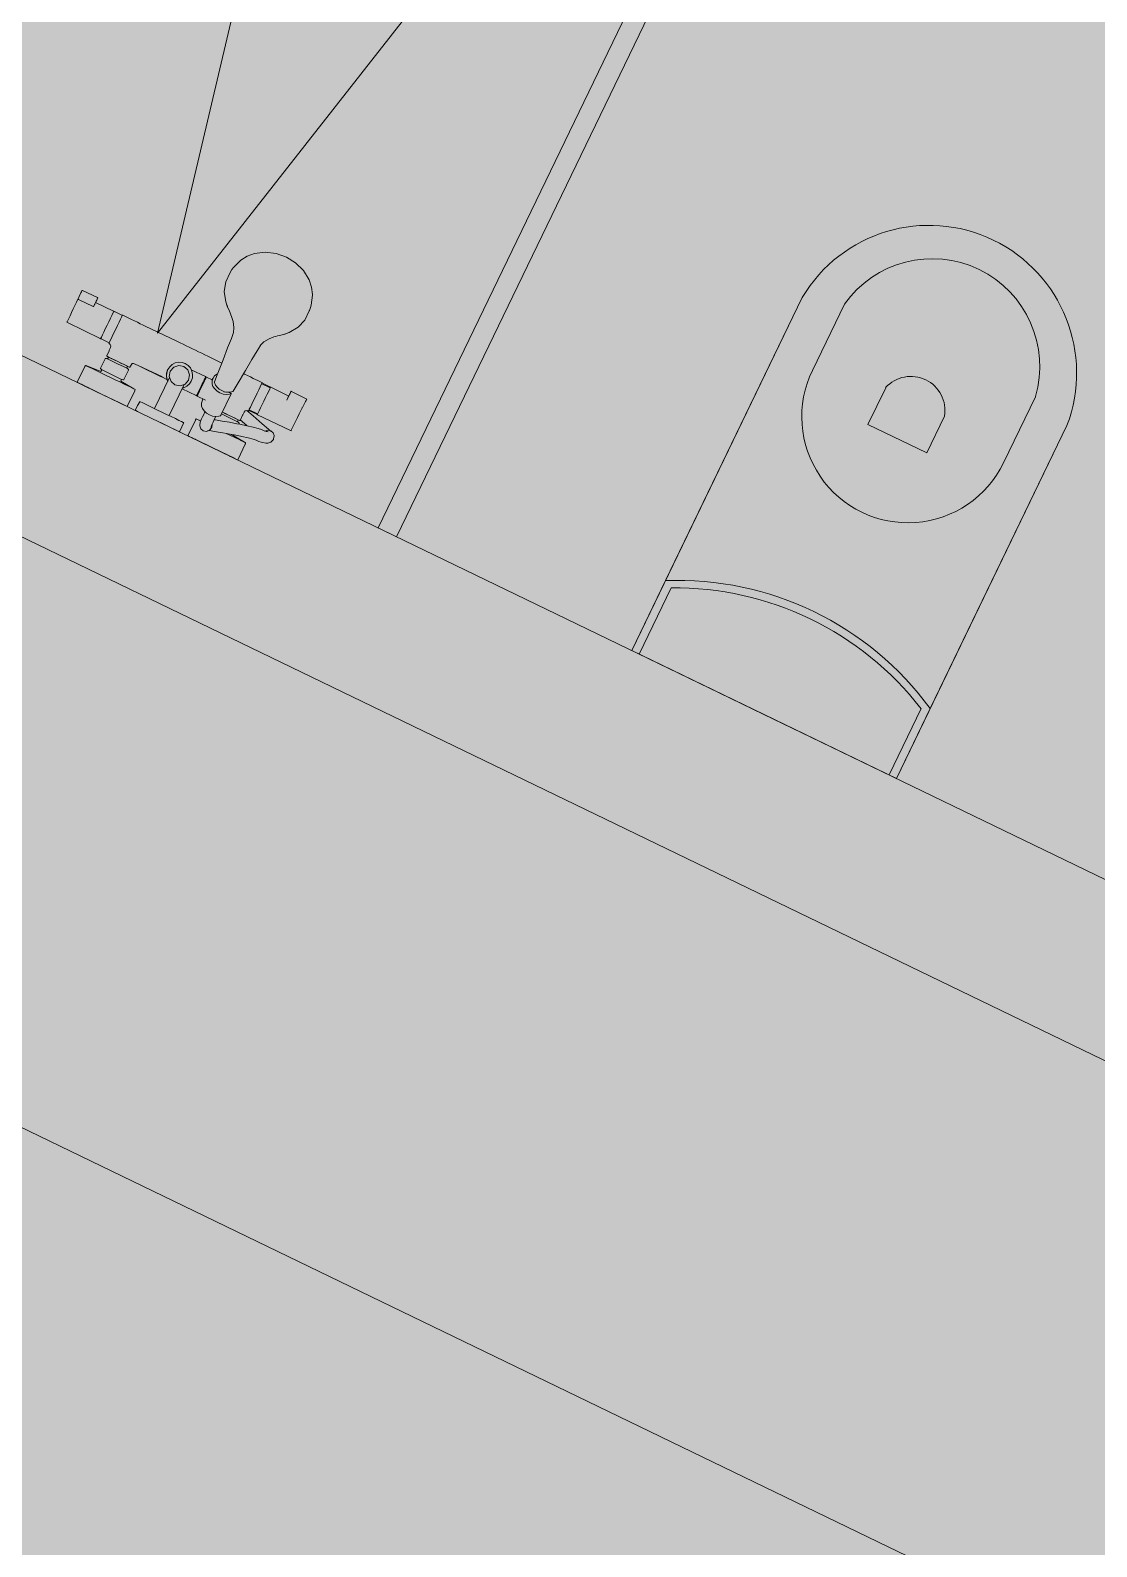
# Model space of a CAD drawing. Header units: metres. Extents: x -466 to 1322, y -1072 to 50.
# Drawn here: x 834.288 to 835.594, y -206.599 to -204.743 of the extents above; entities that cross this region are included whole.
import ezdxf

# ---------------------------------------------------------------- set-up
doc = ezdxf.new("R2010")
doc.units = ezdxf.units.M
doc.linetypes.add('B1 P BAJA$0$HIDDEN', pattern=[9.525, 6.35, -3.175])
doc.linetypes.add('HIDDEN', pattern=[9.525, 6.35, -3.175])
for name, color, linetype, lineweight in [('A - CANCEL', 2, 'Continuous', 0), ('A - Hatch muros', 4, 'Continuous', 0), ('A - PROY', 250, 'B1 P BAJA$0$HIDDEN', 0), ('A-ACCESORIOS DE BAÑO', 6, 'Continuous', 0), ('A-Fixt', 122, 'Continuous', 5), ('A-MUEBLES', 5, 'Continuous', 0), ('A-MURO INT', 4, 'Continuous', 0)]:
    doc.layers.add(name, color=color, linetype=linetype, lineweight=lineweight)
doc.layers.add('Hatch Interior', color=7, linetype='Continuous', lineweight=0, true_color=0xaf6350)

# ---------------------------------------------------------------- blocks, each defined once
blk = doc.blocks.new('teleducha planta')
at = {"layer": 'A-ACCESORIOS DE BAÑO'}
for p, q in [((-567.1938, 9.7194), (-567.1942, 9.6992)), ((-567.1933, 9.72), (-567.1938, 9.72)), ((-567.1938, 9.72), (-567.1938, 9.7194)), ((-567.1921, 9.72), (-567.1933, 9.72)), ((-567.1907, 9.72), (-567.1921, 9.72)), ((-567.1894, 9.72), (-567.1907, 9.72)), ((-567.1815, 9.7199), (-567.1894, 9.72)), ((-567.182, 9.7189), (-567.1821, 9.6991)), ((-567.1819, 9.7197), (-567.182, 9.7197)), ((-567.182, 9.7197), (-567.182, 9.7194)), ((-567.182, 9.7194), (-567.182, 9.7189)), ((-567.178, 9.7197), (-567.1819, 9.7197)), ((-567.1735, 9.7197), (-567.178, 9.7197)), ((-567.1687, 9.7197), (-567.1735, 9.7197)), ((-567.164, 9.7197), (-567.1687, 9.7197)), ((-567.1596, 9.7197), (-567.164, 9.7197)), ((-567.1559, 9.7197), (-567.1596, 9.7197)), ((-567.153, 9.7197), (-567.1559, 9.7197)), ((-567.153, 9.7197), (-567.1512, 9.7197)), ((-567.1506, 9.7197), (-567.1512, 9.7197)), ((-567.1506, 9.7189), (-567.1506, 9.7197)), ((-567.1504, 9.6741), (-567.1506, 9.7189)), ((-567.1942, 9.6992), (-567.1942, 9.6987)), ((-567.1936, 9.6987), (-567.1942, 9.6987)), ((-567.1924, 9.6987), (-567.1936, 9.6987)), ((-567.1931, 9.6986), (-567.1851, 9.6986)), ((-567.191, 9.6986), (-567.1924, 9.6987)), ((-567.1897, 9.6986), (-567.191, 9.6986)), ((-567.1817, 9.6986), (-567.1897, 9.6986)), ((-567.1875, 9.6986), (-567.1878, 9.6741)), ((-567.1853, 9.6986), (-567.1851, 9.6986)), ((-567.1851, 9.6986), (-567.1837, 9.6986)), ((-567.1878, 9.6741), (-567.1878, 9.6738)), ((-567.1871, 9.6738), (-567.1878, 9.6738)), ((-567.1878, 9.6738), (-567.1868, 9.6736)), ((-567.1868, 9.6736), (-567.1877, 9.6733)), ((-567.1877, 9.6733), (-567.1877, 9.673)), ((-567.1877, 9.6621), (-567.1877, 9.673)), ((-567.1853, 9.6738), (-567.1871, 9.6738)), ((-567.1822, 9.6738), (-567.1853, 9.6738)), ((-567.1782, 9.6738), (-567.1822, 9.6738)), ((-567.1736, 9.6738), (-567.1782, 9.6738)), ((-567.1687, 9.6738), (-567.1736, 9.6738)), ((-567.1639, 9.6738), (-567.1687, 9.6738)), ((-567.1594, 9.6738), (-567.1639, 9.6738)), ((-567.1557, 9.6738), (-567.1594, 9.6738)), ((-567.1527, 9.6738), (-567.1557, 9.6738)), ((-567.151, 9.6738), (-567.1527, 9.6738)), ((-567.1514, 9.6736), (-567.1504, 9.6738)), ((-567.1505, 9.6733), (-567.1514, 9.6736)), ((-567.1504, 9.6738), (-567.151, 9.6738)), ((-567.1505, 9.673), (-567.1505, 9.6733)), ((-567.1505, 9.6622), (-567.1505, 9.673)), ((-567.1504, 9.6738), (-567.1504, 9.6741)), ((-567.1132, 9.6743), (-567.1146, 9.6559)), ((-567.1131, 9.6759), (-567.1132, 9.6743)), ((-567.1119, 9.6764), (-567.1131, 9.6759)), ((-567.1131, 9.6752), (-567.1131, 9.6759)), ((-567.1131, 9.6733), (-567.1131, 9.6752)), ((-567.1131, 9.6702), (-567.1131, 9.6733)), ((-567.1113, 9.6764), (-567.1119, 9.6764)), ((-567.091, 9.6764), (-567.1113, 9.6764)), ((-567.09, 9.6764), (-567.091, 9.6764)), ((-567.09, 9.6757), (-567.09, 9.6764)), ((-567.09, 9.6764), (-567.09, 9.6753)), ((-567.09, 9.6757), (-567.09, 9.6764)), ((-567.09, 9.6739), (-567.09, 9.6757)), ((-567.09, 9.6747), (-567.09, 9.6757)), ((-567.09, 9.6753), (-567.09, 9.6747)), ((-567.09, 9.6707), (-567.09, 9.6739)), ((-567.09, 9.6737), (-567.09, 9.6727)), ((-567.09, 9.6705), (-567.09, 9.6737)), ((-567.09, 9.6727), (-567.09, 9.6424)), ((-567.09, 9.6665), (-567.09, 9.6707)), ((-567.09, 9.6697), (-567.09, 9.6705)), ((-567.1882, 9.6622), (-567.1882, 9.6619)), ((-567.1875, 9.6622), (-567.1882, 9.6622)), ((-567.1882, 9.6619), (-567.1882, 9.6562)), ((-567.1882, 9.6562), (-567.1882, 9.6501)), ((-567.1856, 9.6622), (-567.1875, 9.6622)), ((-567.1826, 9.6622), (-567.1856, 9.6622)), ((-567.1786, 9.6622), (-567.1826, 9.6622)), ((-567.174, 9.6622), (-567.1786, 9.6622)), ((-567.1691, 9.6622), (-567.174, 9.6622)), ((-567.1639, 9.6622), (-567.1691, 9.6622)), ((-567.159, 9.6622), (-567.1639, 9.6622)), ((-567.155, 9.6622), (-567.159, 9.6622)), ((-567.152, 9.6622), (-567.155, 9.6622)), ((-567.1503, 9.6622), (-567.152, 9.6622)), ((-567.15, 9.6622), (-567.1503, 9.6622)), ((-567.1499, 9.6619), (-567.15, 9.6622)), ((-567.1494, 9.6602), (-567.1499, 9.6619)), ((-567.1481, 9.6585), (-567.1494, 9.6602)), ((-567.1462, 9.658), (-567.1481, 9.6585)), ((-567.1443, 9.658), (-567.1462, 9.658)), ((-567.1424, 9.658), (-567.1443, 9.658)), ((-567.1418, 9.6579), (-567.1424, 9.658)), ((-567.1348, 9.6579), (-567.1418, 9.6579)), ((-567.1345, 9.6579), (-567.1348, 9.6579)), ((-567.1345, 9.6579), (-567.1345, 9.6568)), ((-567.1345, 9.6557), (-567.1345, 9.6575)), ((-567.1345, 9.6544), (-567.1345, 9.6568)), ((-567.132, 9.6555), (-567.1345, 9.6554)), ((-567.1345, 9.6554), (-567.1345, 9.6544)), ((-567.1345, 9.6512), (-567.1345, 9.6544)), ((-567.1345, 9.6544), (-567.1345, 9.6516)), ((-567.1313, 9.6579), (-567.132, 9.656)), ((-567.132, 9.656), (-567.1312, 9.6579)), ((-567.132, 9.656), (-567.132, 9.6546)), ((-567.132, 9.6546), (-567.132, 9.6436)), ((-567.1312, 9.658), (-567.1313, 9.6579)), ((-567.1311, 9.6581), (-567.1312, 9.658)), ((-567.1311, 9.6581), (-567.1312, 9.6579)), ((-567.1308, 9.6581), (-567.1311, 9.6581)), ((-567.1244, 9.6581), (-567.1308, 9.6581)), ((-567.118, 9.6581), (-567.1244, 9.6581)), ((-567.1177, 9.6581), (-567.118, 9.6581)), ((-567.1176, 9.658), (-567.1177, 9.6581)), ((-567.1176, 9.6579), (-567.1177, 9.6581)), ((-567.1175, 9.6579), (-567.1176, 9.658)), ((-567.1176, 9.6579), (-567.1169, 9.656)), ((-567.1169, 9.656), (-567.1175, 9.6579)), ((-567.1169, 9.6546), (-567.1169, 9.656)), ((-567.1146, 9.6559), (-567.1169, 9.6559)), ((-567.1169, 9.6298), (-567.1169, 9.6546)), ((-567.1131, 9.6661), (-567.1131, 9.6702)), ((-567.1131, 9.661), (-567.1131, 9.6661)), ((-567.1131, 9.6552), (-567.1131, 9.661)), ((-567.1131, 9.6489), (-567.1131, 9.6552)), ((-567.09, 9.6656), (-567.09, 9.6697)), ((-567.09, 9.6665), (-567.09, 9.6614)), ((-567.09, 9.6658), (-567.09, 9.6665)), ((-567.09, 9.6424), (-567.09, 9.6658)), ((-567.09, 9.6424), (-567.09, 9.6656)), ((-567.09, 9.6554), (-567.09, 9.6614)), ((-567.09, 9.649), (-567.09, 9.6554)), ((-567.1882, 9.6501), (-567.1882, 9.6461)), ((-567.1882, 9.6461), (-567.1882, 9.642)), ((-567.1882, 9.642), (-567.1882, 9.638)), ((-567.1882, 9.638), (-567.1882, 9.6339)), ((-567.1882, 9.6339), (-567.1882, 9.6315)), ((-567.1345, 9.6516), (-567.1345, 9.6474)), ((-567.1345, 9.6512), (-567.1345, 9.6472)), ((-567.1345, 9.6508), (-567.1345, 9.6512)), ((-567.1345, 9.6474), (-567.1345, 9.6424)), ((-567.1345, 9.6472), (-567.1345, 9.6425)), ((-567.1345, 9.6425), (-567.1345, 9.6381)), ((-567.1345, 9.6424), (-567.1345, 9.6374)), ((-567.1345, 9.6381), (-567.1345, 9.6341)), ((-567.1345, 9.6374), (-567.1345, 9.6331)), ((-567.1345, 9.6298), (-567.1345, 9.6341)), ((-567.132, 9.6436), (-567.132, 9.6408)), ((-567.132, 9.6408), (-567.132, 9.6298)), ((-567.1131, 9.6424), (-567.1131, 9.6489)), ((-567.1131, 9.6358), (-567.1131, 9.6424)), ((-567.1131, 9.6295), (-567.1131, 9.6358)), ((-567.09, 9.6424), (-567.09, 9.649)), ((-567.09, 9.6357), (-567.09, 9.6424)), ((-567.09, 9.6192), (-567.09, 9.6424)), ((-567.09, 9.6424), (-567.09, 9.612)), ((-567.09, 9.619), (-567.09, 9.6424)), ((-567.09, 9.6357), (-567.09, 9.6293)), ((-567.1882, 9.6315), (-567.1884, 9.5882)), ((-567.1415, 9.5851), (-567.141, 9.6179)), ((-567.141, 9.6179), (-567.1408, 9.6241)), ((-567.141, 9.5875), (-567.141, 9.6164)), ((-567.1408, 9.6241), (-567.1399, 9.6258)), ((-567.1401, 9.6257), (-567.1348, 9.6265)), ((-567.1348, 9.6265), (-567.1345, 9.6265)), ((-567.1345, 9.6331), (-567.1345, 9.6303)), ((-567.1345, 9.6303), (-567.1345, 9.6293)), ((-567.1345, 9.6298), (-567.1345, 9.6272)), ((-567.1345, 9.6293), (-567.132, 9.6292)), ((-567.1345, 9.6272), (-567.1345, 9.6265)), ((-567.1345, 9.6265), (-567.1345, 9.627)), ((-567.132, 9.6298), (-567.132, 9.6284)), ((-567.132, 9.6284), (-567.1313, 9.6266)), ((-567.1313, 9.6266), (-567.1312, 9.6264)), ((-567.1312, 9.6264), (-567.1311, 9.6263)), ((-567.1311, 9.6263), (-567.1308, 9.6263)), ((-567.1308, 9.6263), (-567.1244, 9.6263)), ((-567.1244, 9.6263), (-567.118, 9.6263)), ((-567.118, 9.6263), (-567.1177, 9.6263)), ((-567.1177, 9.6263), (-567.1176, 9.6264)), ((-567.1176, 9.6264), (-567.1175, 9.6266)), ((-567.1175, 9.6266), (-567.1169, 9.6284)), ((-567.1169, 9.6284), (-567.1169, 9.6298)), ((-567.1169, 9.6289), (-567.1146, 9.6289)), ((-567.1146, 9.6289), (-567.1131, 9.6104)), ((-567.1131, 9.6237), (-567.1131, 9.6295)), ((-567.1131, 9.6187), (-567.1131, 9.6237)), ((-567.1131, 9.6145), (-567.1131, 9.6187)), ((-567.09, 9.6234), (-567.09, 9.6293)), ((-567.09, 9.6234), (-567.09, 9.6183)), ((-567.09, 9.6185), (-567.09, 9.6192)), ((-567.09, 9.6143), (-567.09, 9.6185)), ((-567.09, 9.6141), (-567.09, 9.6183)), ((-567.113, 9.6114), (-567.1131, 9.6145)), ((-567.1131, 9.6104), (-567.113, 9.6088)), ((-567.113, 9.6095), (-567.113, 9.6114)), ((-567.113, 9.6088), (-567.113, 9.6095)), ((-567.113, 9.6088), (-567.1119, 9.6084)), ((-567.1119, 9.6084), (-567.1113, 9.6084)), ((-567.1113, 9.6084), (-567.091, 9.6084)), ((-567.1023, 9.597), (-567.1023, 9.5962)), ((-567.1018, 9.597), (-567.1023, 9.597)), ((-567.1023, 9.5962), (-567.1023, 9.594)), ((-567.0966, 9.5973), (-567.1018, 9.597)), ((-567.09, 9.5973), (-567.0966, 9.5973)), ((-567.091, 9.6084), (-567.09, 9.6084)), ((-567.09, 9.611), (-567.09, 9.6141)), ((-567.09, 9.6091), (-567.09, 9.611)), ((-567.09, 9.6084), (-567.09, 9.6091)), ((-567.09, 9.5966), (-567.09, 9.5973)), ((-567.09, 9.5944), (-567.09, 9.5966)), ((-567.1884, 9.5882), (-567.1884, 9.584)), ((-567.1884, 9.584), (-567.1884, 9.5798)), ((-567.1884, 9.5798), (-567.1884, 9.5756)), ((-567.1636, 9.5785), (-567.1661, 9.5751)), ((-567.1602, 9.5811), (-567.1636, 9.5785)), ((-567.158, 9.578), (-567.1626, 9.5734)), ((-567.158, 9.578), (-567.1626, 9.5734)), ((-567.1563, 9.5826), (-567.1602, 9.5811)), ((-567.1518, 9.5797), (-567.158, 9.578)), ((-567.1518, 9.5797), (-567.158, 9.578)), ((-567.1578, 9.5824), (-567.157, 9.5823)), ((-567.1522, 9.5832), (-567.1563, 9.5826)), ((-567.1518, 9.5832), (-567.1522, 9.5832)), ((-567.1481, 9.5826), (-567.1522, 9.5832)), ((-567.1477, 9.5826), (-567.1518, 9.5832)), ((-567.1455, 9.578), (-567.1518, 9.5797)), ((-567.1455, 9.578), (-567.1518, 9.5797)), ((-567.1443, 9.5811), (-567.1481, 9.5826)), ((-567.1438, 9.5811), (-567.1477, 9.5826)), ((-567.141, 9.5734), (-567.1455, 9.578)), ((-567.141, 9.5734), (-567.1455, 9.578)), ((-567.1409, 9.5785), (-567.1443, 9.5811)), ((-567.1405, 9.5785), (-567.1438, 9.5811)), ((-567.141, 9.584), (-567.141, 9.5875)), ((-567.141, 9.5798), (-567.141, 9.584)), ((-567.141, 9.5789), (-567.141, 9.5798)), ((-567.1398, 9.577), (-567.1409, 9.5785)), ((-567.1399, 9.577), (-567.1408, 9.5782)), ((-567.1393, 9.577), (-567.1405, 9.5785)), ((-567.1023, 9.594), (-567.1023, 9.5905)), ((-567.1023, 9.5905), (-567.1023, 9.5857)), ((-567.1023, 9.5857), (-567.1023, 9.5801)), ((-567.1023, 9.5801), (-567.1023, 9.5738)), ((-567.09, 9.5908), (-567.09, 9.5944)), ((-567.09, 9.586), (-567.09, 9.5908)), ((-567.09, 9.5803), (-567.09, 9.586)), ((-567.09, 9.5739), (-567.09, 9.5803)), ((-567.3119, 9.5609), (-567.3196, 9.556)), ((-567.3114, 9.5613), (-567.3119, 9.5609)), ((-567.2998, 9.565), (-567.3114, 9.5613)), ((-567.2997, 9.5651), (-567.2998, 9.565)), ((-567.2966, 9.5658), (-567.2997, 9.5651)), ((-567.2927, 9.5661), (-567.2966, 9.5658)), ((-567.2924, 9.5662), (-567.2927, 9.5661)), ((-567.28, 9.5662), (-567.2924, 9.5662)), ((-567.2683, 9.5626), (-567.28, 9.5662)), ((-567.2578, 9.5555), (-567.2683, 9.5626)), ((-567.1884, 9.5756), (-567.1884, 9.5714)), ((-567.1884, 9.5714), (-567.1884, 9.5672)), ((-567.1884, 9.5672), (-567.1884, 9.563)), ((-567.1884, 9.563), (-567.1884, 9.5588)), ((-567.1677, 9.5713), (-567.1682, 9.5672)), ((-567.1682, 9.5672), (-567.1677, 9.5631)), ((-567.1661, 9.5751), (-567.1677, 9.5713)), ((-567.1677, 9.5631), (-567.1661, 9.5592)), ((-567.1661, 9.5592), (-567.1636, 9.5558)), ((-567.1626, 9.5734), (-567.1643, 9.5672)), ((-567.1626, 9.5734), (-567.1643, 9.5672)), ((-567.1643, 9.5672), (-567.1626, 9.5609)), ((-567.1643, 9.5672), (-567.1626, 9.5609)), ((-567.1626, 9.5609), (-567.158, 9.5564)), ((-567.1626, 9.5609), (-567.158, 9.5564)), ((-567.1455, 9.5564), (-567.141, 9.5609)), ((-567.1455, 9.5564), (-567.141, 9.5609)), ((-567.1023, 9.577), (-567.1446, 9.577)), ((-567.1393, 9.5672), (-567.141, 9.5734)), ((-567.1393, 9.5672), (-567.141, 9.5734)), ((-567.141, 9.5609), (-567.1393, 9.5672)), ((-567.141, 9.5609), (-567.1393, 9.5672)), ((-567.1023, 9.5738), (-567.1023, 9.5672)), ((-567.1023, 9.5672), (-567.1023, 9.5606)), ((-567.1023, 9.5606), (-567.1023, 9.5543)), ((-567.09, 9.5672), (-567.09, 9.5739)), ((-567.09, 9.5605), (-567.09, 9.5672)), ((-567.09, 9.5541), (-567.09, 9.5605)), ((-567.3264, 9.5495), (-567.3337, 9.5383)), ((-567.3196, 9.556), (-567.3264, 9.5495)), ((-567.2538, 9.5514), (-567.2579, 9.5555)), ((-567.2537, 9.5512), (-567.2578, 9.5555)), ((-567.2495, 9.5463), (-567.2538, 9.5514)), ((-567.248, 9.5446), (-567.2495, 9.5463)), ((-567.2464, 9.5429), (-567.248, 9.5446)), ((-567.2449, 9.5412), (-567.2464, 9.5429)), ((-567.2403, 9.5367), (-567.2449, 9.5412)), ((-567.1884, 9.5588), (-567.1884, 9.5546)), ((-567.1884, 9.5546), (-567.1884, 9.5504)), ((-567.1884, 9.5504), (-567.1884, 9.5462)), ((-567.1884, 9.5462), (-567.1883, 9.5272)), ((-567.1646, 9.5573), (-567.1646, 9.538)), ((-567.1636, 9.5558), (-567.1602, 9.5533)), ((-567.1602, 9.5533), (-567.1563, 9.5517)), ((-567.158, 9.5564), (-567.1518, 9.5547)), ((-567.158, 9.5564), (-567.1518, 9.5547)), ((-567.1563, 9.5517), (-567.1522, 9.5512)), ((-567.1522, 9.5512), (-567.1481, 9.5517)), ((-567.1518, 9.5547), (-567.1455, 9.5564)), ((-567.1518, 9.5547), (-567.1455, 9.5564)), ((-567.1481, 9.5517), (-567.1443, 9.5533)), ((-567.1446, 9.5573), (-567.1023, 9.5573)), ((-567.1443, 9.5533), (-567.1409, 9.5558)), ((-567.1409, 9.5558), (-567.1398, 9.5573)), ((-567.1408, 9.5562), (-567.1399, 9.5573)), ((-567.1387, 9.538), (-567.1387, 9.5573)), ((-567.1023, 9.5543), (-567.1023, 9.5486)), ((-567.1023, 9.5486), (-567.1023, 9.5439)), ((-567.1023, 9.5439), (-567.1023, 9.5404)), ((-567.1023, 9.5404), (-567.1023, 9.5382)), ((-567.09, 9.5484), (-567.09, 9.5541)), ((-567.09, 9.5436), (-567.09, 9.5484)), ((-567.09, 9.54), (-567.09, 9.5436)), ((-567.3381, 9.5256), (-567.3396, 9.5124)), ((-567.3337, 9.5383), (-567.3381, 9.5256)), ((-567.2341, 9.5328), (-567.2403, 9.5367)), ((-567.2279, 9.5306), (-567.2341, 9.5328)), ((-567.2206, 9.5298), (-567.2283, 9.5307)), ((-567.208, 9.5288), (-567.2206, 9.5298)), ((-567.1925, 9.5275), (-567.208, 9.5288)), ((-567.1729, 9.5259), (-567.1925, 9.5275)), ((-567.1732, 9.5267), (-567.1741, 9.526)), ((-567.1704, 9.5284), (-567.1732, 9.5267)), ((-567.1639, 9.5252), (-567.1729, 9.5259)), ((-567.1671, 9.5289), (-567.1704, 9.5284)), ((-567.1671, 9.5289), (-567.1635, 9.5285)), ((-567.1665, 9.5289), (-567.1671, 9.5289)), ((-567.1642, 9.5289), (-567.1665, 9.5289)), ((-567.1646, 9.538), (-567.1646, 9.5376)), ((-567.1642, 9.5376), (-567.1646, 9.5376)), ((-567.1646, 9.5368), (-567.1646, 9.5367)), ((-567.1642, 9.5368), (-567.1646, 9.5368)), ((-567.1646, 9.5367), (-567.1646, 9.5289)), ((-567.1643, 9.5376), (-567.1643, 9.5369)), ((-567.1643, 9.5376), (-567.1638, 9.5376)), ((-567.1643, 9.5369), (-567.1638, 9.5369)), ((-567.1642, 9.5376), (-567.1629, 9.5376)), ((-567.1629, 9.5368), (-567.1642, 9.5368)), ((-567.1638, 9.5252), (-567.1639, 9.5252)), ((-567.1626, 9.5376), (-567.1638, 9.5376)), ((-567.1626, 9.5369), (-567.1638, 9.5369)), ((-567.1635, 9.5285), (-567.1599, 9.5266)), ((-567.1628, 9.5248), (-567.1632, 9.5251)), ((-567.1608, 9.5376), (-567.1629, 9.5376)), ((-567.1608, 9.5368), (-567.1629, 9.5368)), ((-567.1607, 9.5224), (-567.1628, 9.5248)), ((-567.1626, 9.5376), (-567.1606, 9.5376)), ((-567.1606, 9.5369), (-567.1626, 9.5369)), ((-567.1608, 9.5376), (-567.1581, 9.5376)), ((-567.1581, 9.5368), (-567.1608, 9.5368)), ((-567.1592, 9.5194), (-567.1607, 9.5224)), ((-567.1579, 9.5376), (-567.1606, 9.5376)), ((-567.1606, 9.5369), (-567.1579, 9.5369)), ((-567.1599, 9.5266), (-567.1579, 9.5245)), ((-567.1581, 9.5376), (-567.155, 9.5376)), ((-567.155, 9.5368), (-567.1581, 9.5368)), ((-567.1549, 9.5376), (-567.1579, 9.5376)), ((-567.1549, 9.5369), (-567.1579, 9.5369)), ((-567.1579, 9.5245), (-567.1561, 9.5212)), ((-567.1516, 9.5376), (-567.155, 9.5376)), ((-567.1516, 9.5368), (-567.155, 9.5368)), ((-567.1549, 9.5376), (-567.1516, 9.5376)), ((-567.1549, 9.5369), (-567.1516, 9.5369)), ((-567.1516, 9.5376), (-567.1483, 9.5376)), ((-567.1484, 9.5376), (-567.1516, 9.5376)), ((-567.1484, 9.5369), (-567.1516, 9.5369)), ((-567.1483, 9.5368), (-567.1516, 9.5368)), ((-567.1454, 9.5376), (-567.1484, 9.5376)), ((-567.1484, 9.5369), (-567.1454, 9.5369)), ((-567.1483, 9.5376), (-567.1452, 9.5376)), ((-567.1452, 9.5368), (-567.1483, 9.5368)), ((-567.1454, 9.5376), (-567.1427, 9.5376)), ((-567.1427, 9.5369), (-567.1454, 9.5369)), ((-567.1424, 9.5376), (-567.1452, 9.5376)), ((-567.1424, 9.5368), (-567.1452, 9.5368)), ((-567.1407, 9.5376), (-567.1427, 9.5376)), ((-567.1427, 9.5369), (-567.1407, 9.5369)), ((-567.1424, 9.5376), (-567.1404, 9.5376)), ((-567.1404, 9.5368), (-567.1424, 9.5368)), ((-567.1407, 9.5376), (-567.1395, 9.5376)), ((-567.1407, 9.5369), (-567.1395, 9.5369)), ((-567.1391, 9.5376), (-567.1404, 9.5376)), ((-567.1391, 9.5368), (-567.1404, 9.5368)), ((-567.139, 9.5376), (-567.1395, 9.5376)), ((-567.139, 9.5369), (-567.1395, 9.5369)), ((-567.1391, 9.5376), (-567.1387, 9.5376)), ((-567.1387, 9.5368), (-567.1391, 9.5368)), ((-567.139, 9.5369), (-567.139, 9.5376)), ((-567.1387, 9.5376), (-567.1387, 9.538)), ((-567.1387, 9.5367), (-567.1387, 9.5368)), ((-567.1387, 9.5252), (-567.1387, 9.5367)), ((-567.1375, 9.5288), (-567.1387, 9.5288)), ((-567.1369, 9.5288), (-567.1375, 9.5288)), ((-567.1332, 9.5282), (-567.1369, 9.5288)), ((-567.1302, 9.5265), (-567.1332, 9.5282)), ((-567.128, 9.5244), (-567.1302, 9.5265)), ((-567.1261, 9.521), (-567.128, 9.5244)), ((-567.1132, 9.5239), (-567.1135, 9.5196)), ((-567.1131, 9.5255), (-567.1132, 9.5239)), ((-567.1119, 9.5259), (-567.1131, 9.5255)), ((-567.1131, 9.5248), (-567.1131, 9.5255)), ((-567.1131, 9.5229), (-567.1131, 9.5248)), ((-567.1131, 9.5198), (-567.1131, 9.5229)), ((-567.1113, 9.5259), (-567.1119, 9.5259)), ((-567.091, 9.5259), (-567.1113, 9.5259)), ((-567.1023, 9.5382), (-567.1023, 9.5374)), ((-567.1023, 9.5374), (-567.1018, 9.5374)), ((-567.1018, 9.5374), (-567.0966, 9.5371)), ((-567.0966, 9.5371), (-567.09, 9.537)), ((-567.09, 9.5259), (-567.091, 9.5259)), ((-567.09, 9.5378), (-567.09, 9.54)), ((-567.09, 9.537), (-567.09, 9.5378)), ((-567.09, 9.5253), (-567.09, 9.5259)), ((-567.09, 9.5259), (-567.09, 9.5249)), ((-567.09, 9.5253), (-567.09, 9.5259)), ((-567.09, 9.5235), (-567.09, 9.5253)), ((-567.09, 9.5243), (-567.09, 9.5253)), ((-567.09, 9.5249), (-567.09, 9.5243)), ((-567.09, 9.5203), (-567.09, 9.5235)), ((-567.09, 9.5233), (-567.09, 9.5223)), ((-567.09, 9.5201), (-567.09, 9.5233)), ((-567.09, 9.5223), (-567.09, 9.492)), ((-567.3396, 9.5124), (-567.3381, 9.4992)), ((-567.1607, 9.5024), (-567.1592, 9.5053)), ((-567.1597, 9.5044), (-567.1597, 9.5012)), ((-567.1582, 9.516), (-567.1592, 9.5194)), ((-567.1592, 9.5053), (-567.1582, 9.5088)), ((-567.1584, 9.5071), (-567.1586, 9.5064)), ((-567.1579, 9.5124), (-567.1582, 9.516)), ((-567.1582, 9.5088), (-567.1579, 9.5124)), ((-567.1561, 9.5053), (-567.158, 9.5022)), ((-567.1576, 9.5094), (-567.1576, 9.5093)), ((-567.1561, 9.5212), (-567.1548, 9.5173)), ((-567.1548, 9.5093), (-567.1561, 9.5053)), ((-567.1548, 9.5173), (-567.1544, 9.5133)), ((-567.1544, 9.5133), (-567.1548, 9.5093)), ((-567.1281, 9.502), (-567.1261, 9.5052)), ((-567.1249, 9.5172), (-567.1261, 9.521)), ((-567.1261, 9.5052), (-567.1249, 9.5091)), ((-567.1261, 9.5053), (-567.122, 9.5053)), ((-567.1221, 9.5198), (-567.1257, 9.5198)), ((-567.1244, 9.5132), (-567.1249, 9.5172)), ((-567.1249, 9.5091), (-567.1244, 9.5132)), ((-567.1223, 9.5038), (-567.1245, 9.496)), ((-567.1218, 9.5053), (-567.1223, 9.5038)), ((-567.1186, 9.5197), (-567.1221, 9.5198)), ((-567.122, 9.5053), (-567.1186, 9.5052)), ((-567.1159, 9.5197), (-567.1186, 9.5197)), ((-567.1186, 9.5052), (-567.1158, 9.5052)), ((-567.1139, 9.5196), (-567.1159, 9.5197)), ((-567.1159, 9.5051), (-567.1157, 9.505)), ((-567.1158, 9.5052), (-567.1138, 9.5051)), ((-567.1157, 9.505), (-567.1121, 9.504)), ((-567.1128, 9.5195), (-567.1139, 9.5196)), ((-567.1138, 9.5051), (-567.1127, 9.505)), ((-567.1117, 9.5194), (-567.1128, 9.5195)), ((-567.1127, 9.505), (-567.1117, 9.5049)), ((-567.1121, 9.504), (-567.1117, 9.504)), ((-567.1081, 9.5184), (-567.1117, 9.5194)), ((-567.1117, 9.504), (-567.1113, 9.504)), ((-567.1113, 9.504), (-567.1077, 9.505)), ((-567.1075, 9.5182), (-567.1081, 9.5184)), ((-567.1079, 9.5028), (-567.1066, 9.5068)), ((-567.1077, 9.505), (-567.1074, 9.5051)), ((-567.1072, 9.518), (-567.1075, 9.5182)), ((-567.1074, 9.5051), (-567.1072, 9.5053)), ((-567.1046, 9.5154), (-567.1072, 9.518)), ((-567.1072, 9.5053), (-567.1045, 9.508)), ((-567.1036, 9.5118), (-567.1046, 9.5154)), ((-567.1045, 9.508), (-567.1036, 9.5116)), ((-567.1036, 9.5116), (-567.1036, 9.5118)), ((-567.09, 9.5161), (-567.09, 9.5203)), ((-567.09, 9.5193), (-567.09, 9.5201)), ((-567.09, 9.5152), (-567.09, 9.5193)), ((-567.09, 9.5161), (-567.09, 9.5109)), ((-567.09, 9.5153), (-567.09, 9.5161)), ((-567.09, 9.492), (-567.09, 9.5153)), ((-567.09, 9.492), (-567.09, 9.5152)), ((-567.09, 9.505), (-567.09, 9.5109)), ((-567.09, 9.4986), (-567.09, 9.505)), ((-567.3381, 9.4992), (-567.3337, 9.4864)), ((-567.3337, 9.4864), (-567.3264, 9.4752)), ((-567.2449, 9.4836), (-567.2403, 9.488)), ((-567.2403, 9.488), (-567.2341, 9.492)), ((-567.2341, 9.492), (-567.2279, 9.4941)), ((-567.2283, 9.494), (-567.2206, 9.4949)), ((-567.2206, 9.4949), (-567.208, 9.496)), ((-567.208, 9.496), (-567.1925, 9.4972)), ((-567.1925, 9.4972), (-567.1729, 9.4988)), ((-567.1882, 9.4976), (-567.1882, 9.4964)), ((-567.1882, 9.4964), (-567.1882, 9.4923)), ((-567.1882, 9.4923), (-567.1882, 9.4883)), ((-567.1882, 9.4883), (-567.1882, 9.4843)), ((-567.1729, 9.4988), (-567.1632, 9.4996)), ((-567.1639, 9.4996), (-567.1638, 9.4996)), ((-567.1632, 9.4996), (-567.1628, 9.4999)), ((-567.1628, 9.4999), (-567.1607, 9.5024)), ((-567.1597, 9.5012), (-567.1597, 9.5005)), ((-567.1594, 9.5008), (-567.1597, 9.5005)), ((-567.1597, 9.5005), (-567.1592, 9.5005)), ((-567.158, 9.5022), (-567.1594, 9.5008)), ((-567.1592, 9.5005), (-567.1303, 9.5004)), ((-567.1345, 9.5003), (-567.1345, 9.5004)), ((-567.1345, 9.5004), (-567.1345, 9.4969)), ((-567.1345, 9.5003), (-567.1345, 9.4963)), ((-567.1345, 9.4969), (-567.1345, 9.4919)), ((-567.1345, 9.4963), (-567.1345, 9.4919)), ((-567.1345, 9.4919), (-567.1345, 9.4872)), ((-567.1345, 9.4919), (-567.1345, 9.4869)), ((-567.1345, 9.4872), (-567.1345, 9.4832)), ((-567.1345, 9.4869), (-567.1345, 9.4827)), ((-567.132, 9.5004), (-567.132, 9.4932)), ((-567.132, 9.4932), (-567.132, 9.4904)), ((-567.132, 9.4904), (-567.132, 9.4794)), ((-567.1303, 9.5004), (-567.1298, 9.5004)), ((-567.1298, 9.5004), (-567.1295, 9.5006)), ((-567.1295, 9.5006), (-567.1281, 9.502)), ((-567.127, 9.4873), (-567.1294, 9.4783)), ((-567.1245, 9.496), (-567.127, 9.4873)), ((-567.1144, 9.4802), (-567.1119, 9.4889)), ((-567.1131, 9.4791), (-567.1131, 9.4847)), ((-567.1119, 9.4889), (-567.1097, 9.4966)), ((-567.1097, 9.4966), (-567.1079, 9.5028)), ((-567.09, 9.492), (-567.09, 9.4986)), ((-567.09, 9.4853), (-567.09, 9.492)), ((-567.09, 9.4688), (-567.09, 9.492)), ((-567.09, 9.492), (-567.09, 9.4616)), ((-567.09, 9.4686), (-567.09, 9.492)), ((-567.09, 9.4853), (-567.09, 9.4789)), ((-567.3264, 9.4752), (-567.3196, 9.4687)), ((-567.3196, 9.4687), (-567.3119, 9.4638)), ((-567.2683, 9.4621), (-567.2578, 9.4692)), ((-567.2579, 9.4692), (-567.2538, 9.4733)), ((-567.2578, 9.4692), (-567.2537, 9.4735)), ((-567.2538, 9.4733), (-567.2495, 9.4784)), ((-567.2495, 9.4784), (-567.248, 9.4801)), ((-567.248, 9.4801), (-567.2464, 9.4819)), ((-567.2464, 9.4819), (-567.2449, 9.4836)), ((-567.1882, 9.4843), (-567.1882, 9.4782)), ((-567.1882, 9.4782), (-567.1882, 9.4725)), ((-567.1882, 9.4725), (-567.1882, 9.4722)), ((-567.1882, 9.4722), (-567.1875, 9.4722)), ((-567.1877, 9.4614), (-567.1877, 9.4723)), ((-567.1875, 9.4722), (-567.1856, 9.4722)), ((-567.1868, 9.4722), (-567.1868, 9.4608)), ((-567.1856, 9.4722), (-567.1826, 9.4722)), ((-567.1826, 9.4722), (-567.1786, 9.4722)), ((-567.1786, 9.4722), (-567.174, 9.4722)), ((-567.174, 9.4722), (-567.1691, 9.4722)), ((-567.1691, 9.4722), (-567.1639, 9.4722)), ((-567.1639, 9.4722), (-567.159, 9.4722)), ((-567.159, 9.4722), (-567.155, 9.4722)), ((-567.155, 9.4722), (-567.152, 9.4722)), ((-567.152, 9.4722), (-567.1503, 9.4722)), ((-567.1514, 9.4608), (-567.1514, 9.4722)), ((-567.1505, 9.4614), (-567.1505, 9.4722)), ((-567.1503, 9.4722), (-567.15, 9.4722)), ((-567.15, 9.4722), (-567.1499, 9.4725)), ((-567.1499, 9.4725), (-567.1494, 9.4742)), ((-567.1494, 9.4742), (-567.1481, 9.4759)), ((-567.1494, 9.4742), (-567.1467, 9.4644)), ((-567.1481, 9.4759), (-567.1462, 9.4764)), ((-567.1462, 9.4764), (-567.1443, 9.4764)), ((-567.1443, 9.4764), (-567.1424, 9.4764)), ((-567.1424, 9.4764), (-567.1418, 9.4764)), ((-567.1418, 9.4764), (-567.1348, 9.4765)), ((-567.1327, 9.4661), (-567.1355, 9.4765)), ((-567.1348, 9.4765), (-567.1345, 9.4765)), ((-567.1345, 9.4832), (-567.1345, 9.4835)), ((-567.1345, 9.48), (-567.1345, 9.4832)), ((-567.1345, 9.4827), (-567.1345, 9.4799)), ((-567.1345, 9.4776), (-567.1345, 9.48)), ((-567.1345, 9.4799), (-567.1345, 9.4789)), ((-567.1345, 9.4789), (-567.132, 9.4788)), ((-567.1345, 9.4769), (-567.1345, 9.4787)), ((-567.1345, 9.4776), (-567.1345, 9.4765)), ((-567.1326, 9.4661), (-567.1345, 9.4584)), ((-567.1304, 9.4748), (-567.1326, 9.4661)), ((-567.132, 9.4794), (-567.132, 9.478)), ((-567.132, 9.478), (-567.1313, 9.4761)), ((-567.1313, 9.4761), (-567.1312, 9.4759)), ((-567.1312, 9.4759), (-567.1311, 9.4759)), ((-567.1311, 9.4759), (-567.1308, 9.4759)), ((-567.1308, 9.4759), (-567.1301, 9.4759)), ((-567.1294, 9.4783), (-567.1304, 9.4748)), ((-567.1181, 9.4661), (-567.1159, 9.4747)), ((-567.1168, 9.4712), (-567.1144, 9.4802)), ((-567.1149, 9.4784), (-567.1146, 9.4784)), ((-567.1146, 9.4784), (-567.1146, 9.4789)), ((-567.1146, 9.4784), (-567.1131, 9.46)), ((-567.1131, 9.4733), (-567.1131, 9.4791)), ((-567.1131, 9.4682), (-567.1131, 9.4733)), ((-567.1131, 9.4641), (-567.1131, 9.4682)), ((-567.09, 9.4789), (-567.09, 9.4793)), ((-567.09, 9.473), (-567.09, 9.4789)), ((-567.09, 9.473), (-567.09, 9.4679)), ((-567.09, 9.4681), (-567.09, 9.4688)), ((-567.09, 9.4679), (-567.09, 9.4686)), ((-567.09, 9.4638), (-567.09, 9.4681)), ((-567.09, 9.4636), (-567.09, 9.4679)), ((-567.3119, 9.4638), (-567.3114, 9.4634)), ((-567.3114, 9.4634), (-567.2998, 9.4597)), ((-567.2998, 9.4597), (-567.2997, 9.4597)), ((-567.2997, 9.4597), (-567.2966, 9.459)), ((-567.2966, 9.459), (-567.2927, 9.4586)), ((-567.2927, 9.4586), (-567.2924, 9.4586)), ((-567.2924, 9.4586), (-567.28, 9.4585)), ((-567.28, 9.4585), (-567.2683, 9.4621)), ((-567.1868, 9.4608), (-567.1878, 9.4605)), ((-567.1878, 9.4605), (-567.1878, 9.4603)), ((-567.1878, 9.4605), (-567.1871, 9.4605)), ((-567.1878, 9.4603), (-567.1875, 9.4358)), ((-567.1877, 9.4614), (-567.1877, 9.4611)), ((-567.1877, 9.4611), (-567.1868, 9.4608)), ((-567.1871, 9.4605), (-567.1853, 9.4605)), ((-567.1853, 9.4605), (-567.1822, 9.4605)), ((-567.1822, 9.4605), (-567.1782, 9.4606)), ((-567.1782, 9.4606), (-567.1736, 9.4606)), ((-567.1736, 9.4606), (-567.1687, 9.4606)), ((-567.1687, 9.4606), (-567.1639, 9.4606)), ((-567.1639, 9.4606), (-567.1594, 9.4606)), ((-567.1594, 9.4606), (-567.1557, 9.4606)), ((-567.1557, 9.4606), (-567.1527, 9.4606)), ((-567.1527, 9.4606), (-567.151, 9.4606)), ((-567.1514, 9.4608), (-567.1505, 9.4611)), ((-567.1504, 9.4606), (-567.1514, 9.4608)), ((-567.151, 9.4606), (-567.1504, 9.4606)), ((-567.1506, 9.4155), (-567.1504, 9.4603)), ((-567.1505, 9.4611), (-567.1505, 9.4614)), ((-567.1504, 9.4603), (-567.1504, 9.4606)), ((-567.1467, 9.4644), (-567.1429, 9.4502)), ((-567.1429, 9.4502), (-567.1403, 9.4407)), ((-567.1362, 9.4481), (-567.1363, 9.4443)), ((-567.1357, 9.4522), (-567.1362, 9.4481)), ((-567.1345, 9.4584), (-567.1357, 9.4522)), ((-567.1326, 9.466), (-567.1327, 9.4661)), ((-567.1218, 9.4445), (-567.1217, 9.4482)), ((-567.1217, 9.4482), (-567.1212, 9.4522)), ((-567.1212, 9.4522), (-567.12, 9.4583)), ((-567.12, 9.4583), (-567.1181, 9.4661)), ((-567.113, 9.4609), (-567.1131, 9.4641)), ((-567.1131, 9.46), (-567.113, 9.4584)), ((-567.113, 9.459), (-567.113, 9.4609)), ((-567.113, 9.4584), (-567.113, 9.459)), ((-567.113, 9.4584), (-567.1119, 9.458)), ((-567.1119, 9.458), (-567.1113, 9.458)), ((-567.1113, 9.458), (-567.091, 9.458)), ((-567.091, 9.458), (-567.09, 9.458)), ((-567.09, 9.4647), (-567.09, 9.4638)), ((-567.09, 9.4616), (-567.09, 9.4647)), ((-567.09, 9.4606), (-567.09, 9.4636)), ((-567.09, 9.4586), (-567.09, 9.4606)), ((-567.09, 9.458), (-567.09, 9.4586)), ((-567.1942, 9.4357), (-567.1942, 9.4352)), ((-567.1942, 9.4357), (-567.1936, 9.4357)), ((-567.1942, 9.4352), (-567.1938, 9.4149)), ((-567.1936, 9.4357), (-567.1924, 9.4357)), ((-567.1854, 9.4358), (-567.1931, 9.4357)), ((-567.1924, 9.4357), (-567.191, 9.4357)), ((-567.191, 9.4357), (-567.1897, 9.4357)), ((-567.1897, 9.4357), (-567.1821, 9.4358)), ((-567.1403, 9.4407), (-567.1393, 9.4371)), ((-567.1389, 9.4407), (-567.1398, 9.4371)), ((-567.1398, 9.4371), (-567.1388, 9.4335)), ((-567.1362, 9.4434), (-567.1389, 9.4407)), ((-567.1388, 9.4335), (-567.1362, 9.4309)), ((-567.1365, 9.4417), (-567.1371, 9.4409)), ((-567.1366, 9.4415), (-567.137, 9.4395)), ((-567.1363, 9.4443), (-567.1366, 9.4415)), ((-567.1362, 9.4309), (-567.1361, 9.4308)), ((-567.1361, 9.4308), (-567.1358, 9.4306)), ((-567.1358, 9.4306), (-567.1322, 9.4297)), ((-567.1322, 9.4297), (-567.1317, 9.4296)), ((-567.1317, 9.4296), (-567.1312, 9.4297)), ((-567.1312, 9.4297), (-567.1276, 9.4307)), ((-567.1276, 9.4307), (-567.1271, 9.4311)), ((-567.1271, 9.4311), (-567.1245, 9.4337)), ((-567.1245, 9.4337), (-567.1239, 9.4346)), ((-567.1239, 9.4346), (-567.1234, 9.4359)), ((-567.1234, 9.4359), (-567.1225, 9.4396)), ((-567.1225, 9.4396), (-567.1221, 9.4416)), ((-567.1221, 9.4416), (-567.1218, 9.4445)), ((-567.1938, 9.4149), (-567.1938, 9.4144)), ((-567.1938, 9.4144), (-567.1933, 9.4144)), ((-567.1933, 9.4144), (-567.1921, 9.4144)), ((-567.1921, 9.4144), (-567.1907, 9.4144)), ((-567.1907, 9.4144), (-567.1894, 9.4144)), ((-567.1894, 9.4144), (-567.1815, 9.4145)), ((-567.182, 9.4147), (-567.1819, 9.4147)), ((-567.1819, 9.4147), (-567.178, 9.4147)), ((-567.178, 9.4147), (-567.1735, 9.4147)), ((-567.1735, 9.4147), (-567.1687, 9.4147)), ((-567.1687, 9.4147), (-567.164, 9.4147)), ((-567.164, 9.4147), (-567.1596, 9.4147)), ((-567.1596, 9.4147), (-567.1559, 9.4147)), ((-567.1559, 9.4147), (-567.153, 9.4147)), ((-567.1512, 9.4147), (-567.153, 9.4147)), ((-567.1512, 9.4147), (-567.1506, 9.4147)), ((-567.1506, 9.4147), (-567.1506, 9.4155))]:
    blk.add_line(p, q, dxfattribs=at)

msp = doc.modelspace()

# ---------------------------------------------------------------- hatches: boundary and pattern name
at = {"layer": 'A - Hatch muros'}
h = msp.add_hatch(color=256, dxfattribs=at)
h.dxf.hatch_style = 1
h.paths.add_polyline_path([(840.7909, -209.9563), (841.0085, -209.5062), (839.5682, -208.8094), (839.6552, -208.6293), (842.1759, -209.8484), (843.3076, -207.5076), (840.7867, -206.2889), (840.8738, -206.1088), (843.5747, -207.4146), (841.1808, -212.3663), (841.6309, -212.5839), (841.5439, -212.764), (841.0962, -212.5413), (840.7915, -213.1715), (839.3486, -212.4802), (839.4356, -212.3001), (840.696, -212.9095), (841.3489, -211.559), (840.2686, -211.0367), (840.3991, -210.7666), (840.5792, -210.8537), (840.5357, -210.9437), (841.436, -211.3789), (842.0889, -210.0285), (841.1886, -209.5932), (840.9709, -210.0434)])
h.paths.add_polyline_path([(844.872, -214.1509), (845.3222, -214.3685), (847.1938, -210.4972), (847.3739, -210.5842), (845.4152, -214.6356), (844.785, -214.3309)])
h.paths.add_polyline_path([(852.6454, -210.1338), (852.9155, -210.2644), (852.8285, -210.4444), (852.5584, -210.3139)])
h.paths.add_polyline_path([(828.0363, -206.0115), (827.5862, -205.7939), (827.4991, -205.974), (827.9493, -206.1916), (826.9917, -208.1723), (827.1718, -208.2593), (828.1293, -206.2787), (828.5795, -206.4963), (828.6665, -206.3162), (828.2164, -206.0986), (830.5232, -201.327), (830.8834, -201.5011), (830.9704, -201.321), (830.4302, -201.0599)], flags=17)
h.paths.add_polyline_path([(832.4508, -208.3679), (831.4932, -210.3486), (831.3132, -210.2615), (832.2707, -208.2808), (831.8206, -208.0632), (831.9076, -207.8831), (832.3578, -208.1008), (833.7941, -205.1298), (830.9131, -203.7369), (831.2614, -203.0167), (831.4414, -203.1038), (831.1803, -203.6439), (833.8812, -204.9497), (834.6646, -203.3292), (831.9637, -202.0234), (831.7896, -202.3835), (831.6096, -202.2965), (831.8707, -201.7563), (837.8127, -204.629), (837.5516, -205.1692), (837.3715, -205.0821), (837.5456, -204.722), (834.8447, -203.4162), (834.0612, -205.0368), (836.7622, -206.3425), (837.0233, -205.8023), (837.2034, -205.8894), (836.8552, -206.6096), (833.9738, -205.2177), (832.5378, -208.1878), (832.988, -208.4055), (832.9009, -208.5855)])
h.paths.add_polyline_path([(836.2291, -209.9724), (836.142, -210.1524), (836.5922, -210.3701), (835.6346, -212.3507), (835.8147, -212.4378), (836.4676, -211.0873), (837.1878, -211.4355), (837.2749, -211.2555), (836.5546, -210.9073), (837.9475, -208.0263), (838.6677, -208.3745), (838.7547, -208.1944), (838.0345, -207.8462), (839.1662, -205.5054), (839.8864, -205.8536), (839.9735, -205.6736), (839.2532, -205.3254), (839.3403, -205.1453), (839.1602, -205.0583), (839.0732, -205.2383), (838.713, -205.0642), (838.626, -205.2443), (838.9861, -205.4184), (836.6792, -210.19)])
h.paths.add_polyline_path([(824.7969, -196.6703), (824.5939, -196.5721), (824.5734, -196.5874), (824.4131, -196.7069), (839.639, -204.0679), (839.5955, -204.158), (839.7755, -204.245), (839.8191, -204.155), (848.2819, -208.2464), (848.0643, -208.6966), (848.2444, -208.7836), (848.549, -208.1534)])
h.paths.add_polyline_path([(821.165, -199.3754), (820.9989, -199.4982), (821.3888, -200.0207), (821.5559, -199.8979)])
at = {"layer": 'Hatch Interior', "transparency": 33554687}
h = msp.add_hatch(color=256, dxfattribs=at)
h.dxf.hatch_style = 1
h.paths.add_polyline_path([(812.5967, -195.9108), (820.8172, -189.7835), (825.5384, -196.1176), (824.7969, -196.6703), (848.369, -208.0663), (845.3112, -214.389), (840.9909, -212.2996), (840.6862, -212.9298), (836.4548, -210.8841), (836.7594, -210.2539), (820.7387, -202.4835), (819.7911, -201.2126), (821.3946, -200.0169), (819.3328, -197.2508), (815.6446, -199.9998)])

# ---------------------------------------------------------------- linework, layer by layer
at = {"layer": 'A - CANCEL'}
msp.add_lwpolyline([(834.714, -205.3523), (834.7365, -205.3632), (835.194, -204.4169), (835.1715, -204.406)], close=True, dxfattribs=at)
at = {"layer": 'A - PROY', "linetype": 'HIDDEN'}
for q in [(834.8447, -203.4162), (835.5199, -203.7426)]:
    msp.add_line((834.444, -205.1141), q, dxfattribs=at)
at = {"layer": 'A-Fixt'}
for p, q in [((835.2335, -205.0703), (835.0246, -205.5025)), ((835.0659, -205.417), (835.2335, -205.0703)), ((835.285, -205.0786), (835.2459, -205.1596)), ((835.3138, -205.2258), (835.3356, -205.1808)), ((835.4799, -205.2728), (835.5191, -205.1918)), ((835.3859, -205.2606), (835.3138, -205.2258)), ((835.3487, -205.6592), (835.5576, -205.227)), ((835.4076, -205.2156), (835.3859, -205.2606)), ((835.5576, -205.227), (835.39, -205.5736)), ((835.0246, -205.5025), (835.0659, -205.417)), ((835.0728, -205.4257), (835.0336, -205.5068)), ((835.0246, -205.5025), (835.3487, -205.6592)), ((835.1866, -205.5808), (835.0246, -205.5025)), ((835.3487, -205.6592), (835.1866, -205.5808)), ((835.3397, -205.6548), (835.3789, -205.5737)), ((835.39, -205.5736), (835.3487, -205.6592))]:
    msp.add_line(p, q, dxfattribs=at)
for centre, radius, start, end in [((835.3887, -205.1628), 0.1807, 339.1774, 149.2192), ((835.3887, -205.1628), 0.1807, 339.1774, 149.2192), ((835.3926, -205.1548), 0.1318, 343.7256, 144.6711), ((835.3629, -205.2162), 0.13, 154.1983, 334.1983), ((835.3665, -205.2087), 0.0417, 350.4585, 137.9381), ((835.0811, -205.7992), 0.3825, 36.1259, 92.2708), ((835.0767, -205.8082), 0.3825, 37.8105, 90.5861)]:
    msp.add_arc(centre, radius, start, end, dxfattribs=at)
at = {"layer": 'A-MUEBLES'}
for p, q in [((833.8081, -205.8595), (835.3386, -206.5995)), ((835.3386, -206.5995), (835.4287, -206.643))]:
    msp.add_line(p, q, dxfattribs=at)
at = {"layer": 'A-MURO INT'}
for points in [[(836.8552, -206.6096), (833.9742, -205.2168), (832.5378, -208.1878), (832.988, -208.4055), (832.9009, -208.5855), (832.4508, -208.3679), (831.4932, -210.3486), (831.3132, -210.2615), (832.2707, -208.2808), (831.8206, -208.0632), (831.9076, -207.8831), (832.3578, -208.1008), (833.7941, -205.1298), (830.9131, -203.7369), (831.2614, -203.0167), (831.4414, -203.1038), (831.1803, -203.6439), (833.8812, -204.9497), (834.6646, -203.3292), (831.9637, -202.0234), (831.7896, -202.3835), (831.6096, -202.2965), (831.8707, -201.7563), (837.8127, -204.629)], [(837.5456, -204.722), (834.8447, -203.4162), (834.0612, -205.0368), (836.7622, -206.3425)]]:
    msp.add_lwpolyline(points, dxfattribs=at)

# ---------------------------------------------------------------- block references
at = {"layer": 'A-Fixt', "xscale": -1, "rotation": 64.19833610232745}
msp.add_blockref('teleducha planta', (596.2273, -719.9405), dxfattribs=at)

doc.saveas('drawing.dxf')
